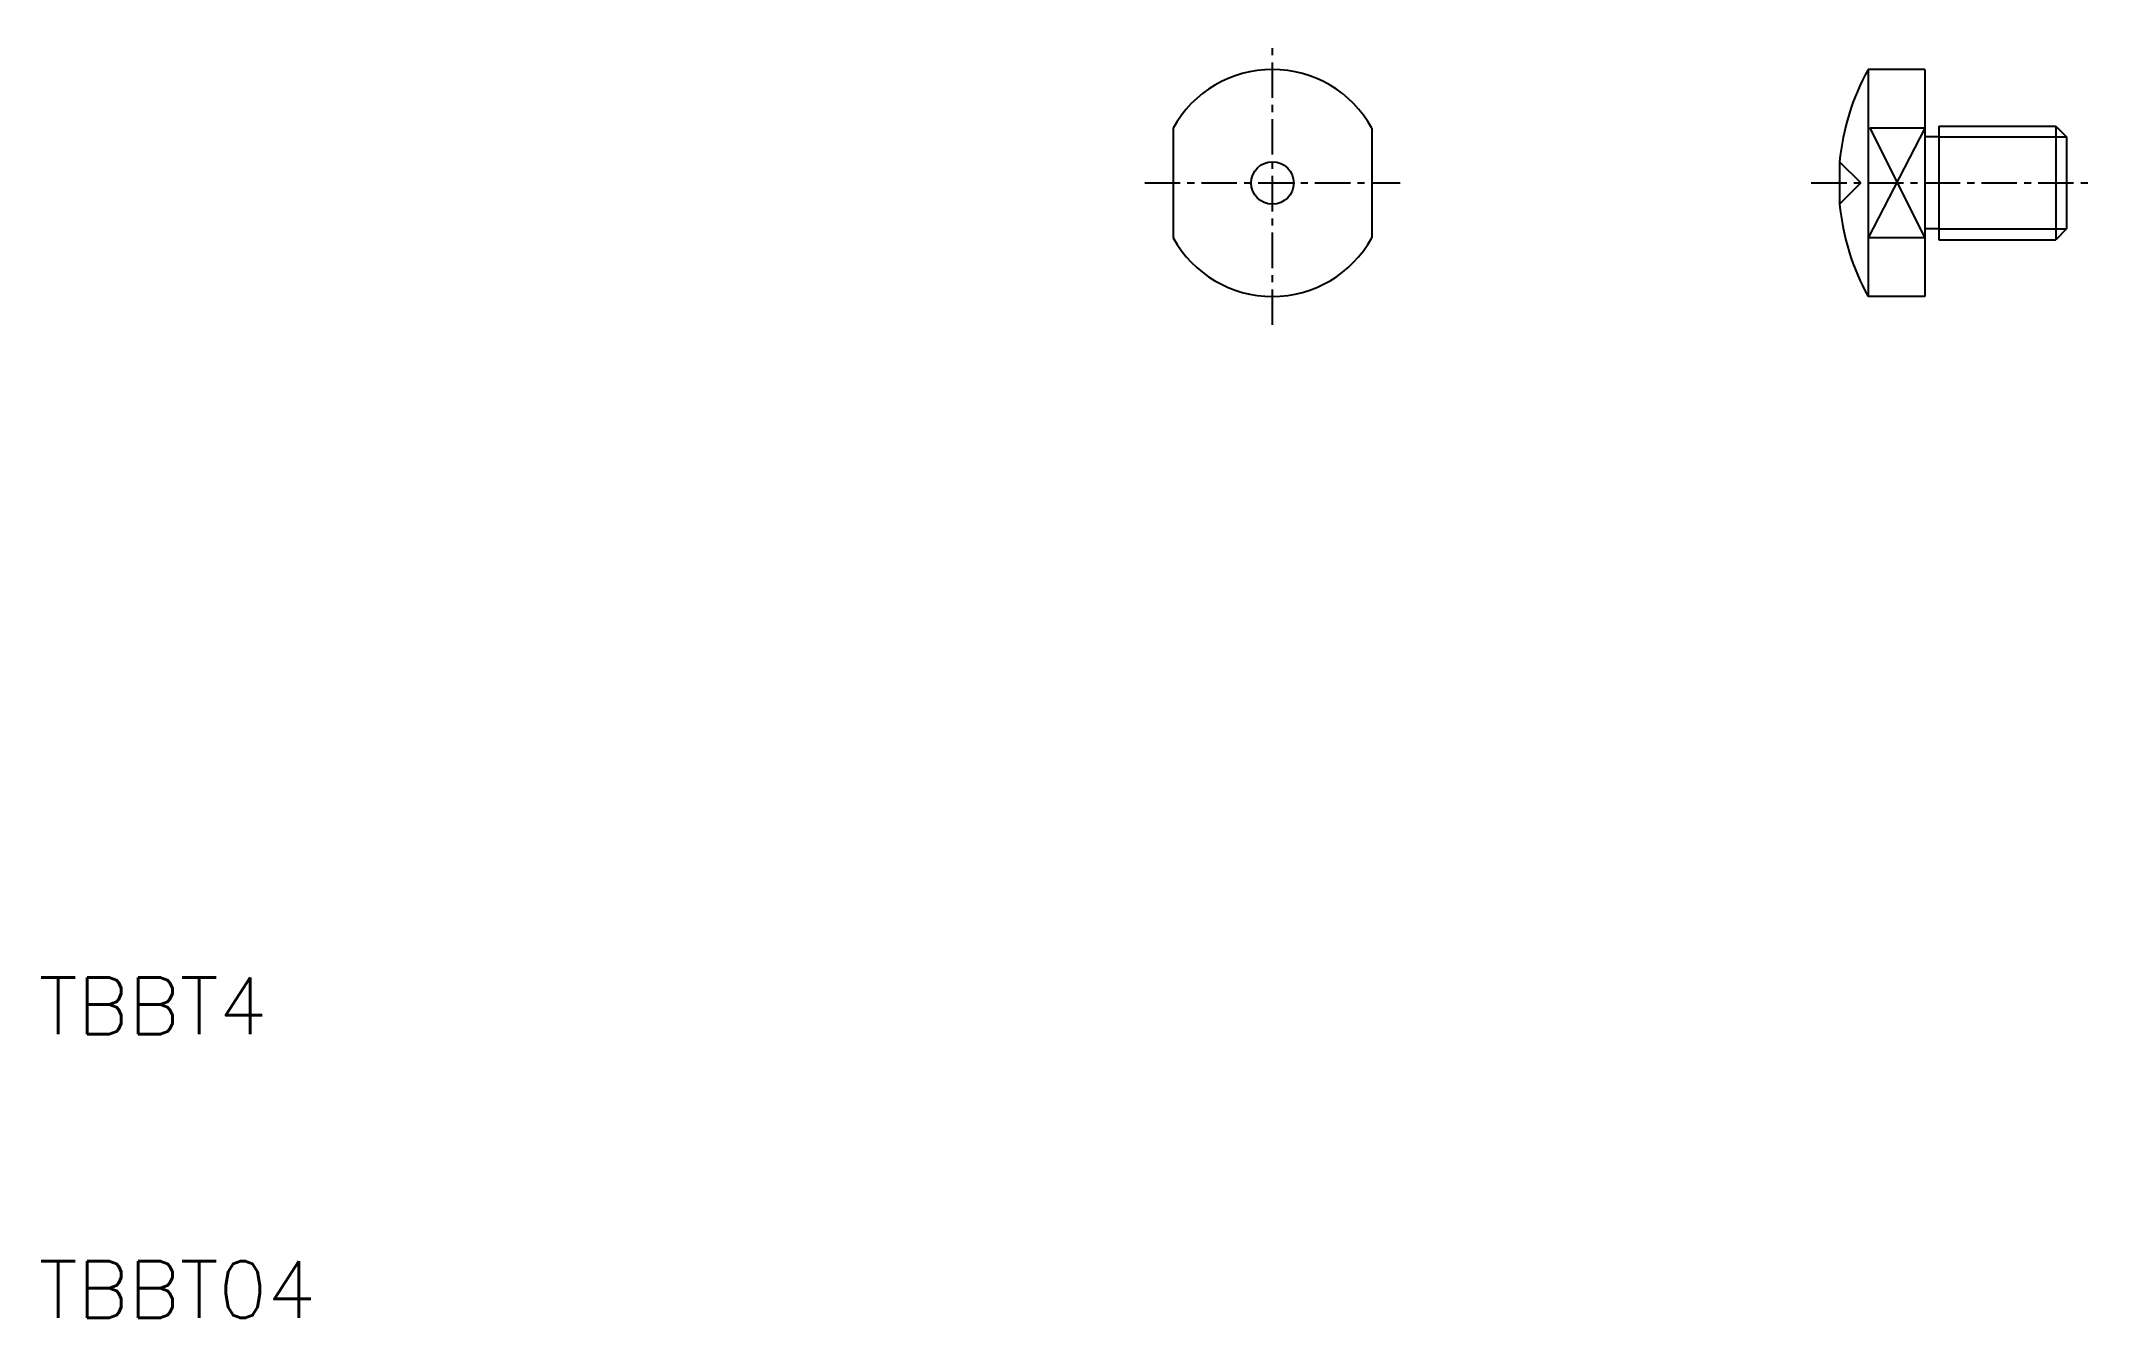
# Model space of a CAD drawing. Extents: x 10.1 to 82.5, y 10 to 55.
import ezdxf

# ---------------------------------------------------------------- set-up
doc = ezdxf.new("R2010")
doc.units = 0
doc.linetypes.add('CENTER', pattern=[2, 1.25, -0.25, 0.25, -0.25])
doc.layers.get('0').update_dxf_attribs({"linetype": 'CONTINUOUS'})
doc.layers.add('CENTER', color=1, linetype='CENTER')
doc.styles.get("Standard").update_dxf_attribs({"font": 'txt.shx'})

msp = doc.modelspace()

# ---------------------------------------------------------------- linework, layer by layer
at = {"color": 7, "linetype": 'CONTINUOUS'}
for p, q in [((74.5, 54), (74.5, 46)), ((76.5, 54), (74.5, 54)), ((76.5, 54), (76.5, 46)), ((50, 51.936), (50, 48.064)), ((57, 51.936), (57, 48.064)), ((76.5, 51.936), (74.561, 51.936)), ((77, 51.621), (76.5, 51.621)), ((77, 52), (77, 48)), ((77, 52), (81.121, 52)), ((81.121, 52), (81.5, 51.621)), ((81.121, 52), (81.121, 48)), ((81.5, 51.621), (81.5, 48.379)), ((73.5, 50.75), (73.5, 49.25)), ((76.5, 48.064), (74.5, 48.064)), ((77, 48.379), (76.5, 48.379)), ((77, 48), (81.121, 48)), ((81.5, 48.379), (81.121, 48)), ((76.5, 46), (74.5, 46))]:
    msp.add_line(p, q, dxfattribs=at)
at = {"color": 3, "linetype": 'CONTINUOUS'}
for p, q in [((76.5, 51.936), (74.5, 48.064)), ((74.561, 51.936), (76.5, 48.064)), ((77, 51.621), (81.5, 51.621)), ((74.25, 50), (73.5, 50.75)), ((74.25, 50), (73.5, 49.25)), ((77, 48.379), (81.5, 48.379))]:
    msp.add_line(p, q, dxfattribs=at)
at = {"color": 7, "linetype": 'CONTINUOUS'}
msp.add_circle((53.5, 50), 0.75, dxfattribs=at)
for centre, radius, start, end in [((53.5, 50), 4, 28.955, 151.04498), ((81.862, 49.956), 8.4, 151.21977, 174.57478), ((81.862, 50.044), 8.4, 185.42522, 208.78023), ((53.5, 50), 4, 208.95502, 331.045)]:
    msp.add_arc(centre, radius, start, end, dxfattribs=at)
at = {"layer": 'CENTER', "color": 1, "linetype": 'CENTER'}
for p, q in [((53.5, 45), (53.5, 55)), ((49, 50), (58, 50)), ((72.5, 50), (82.5, 50))]:
    msp.add_line(p, q, dxfattribs=at)

# ---------------------------------------------------------------- texts
at = {"color": 7, "linetype": 'CONTINUOUS'}
for s, p in [('TBBT4', (10, 20)), ('TBBT04', (10, 10))]:
    msp.add_text(s, height=2, dxfattribs=at).set_placement(p)

doc.saveas('drawing.dxf')
